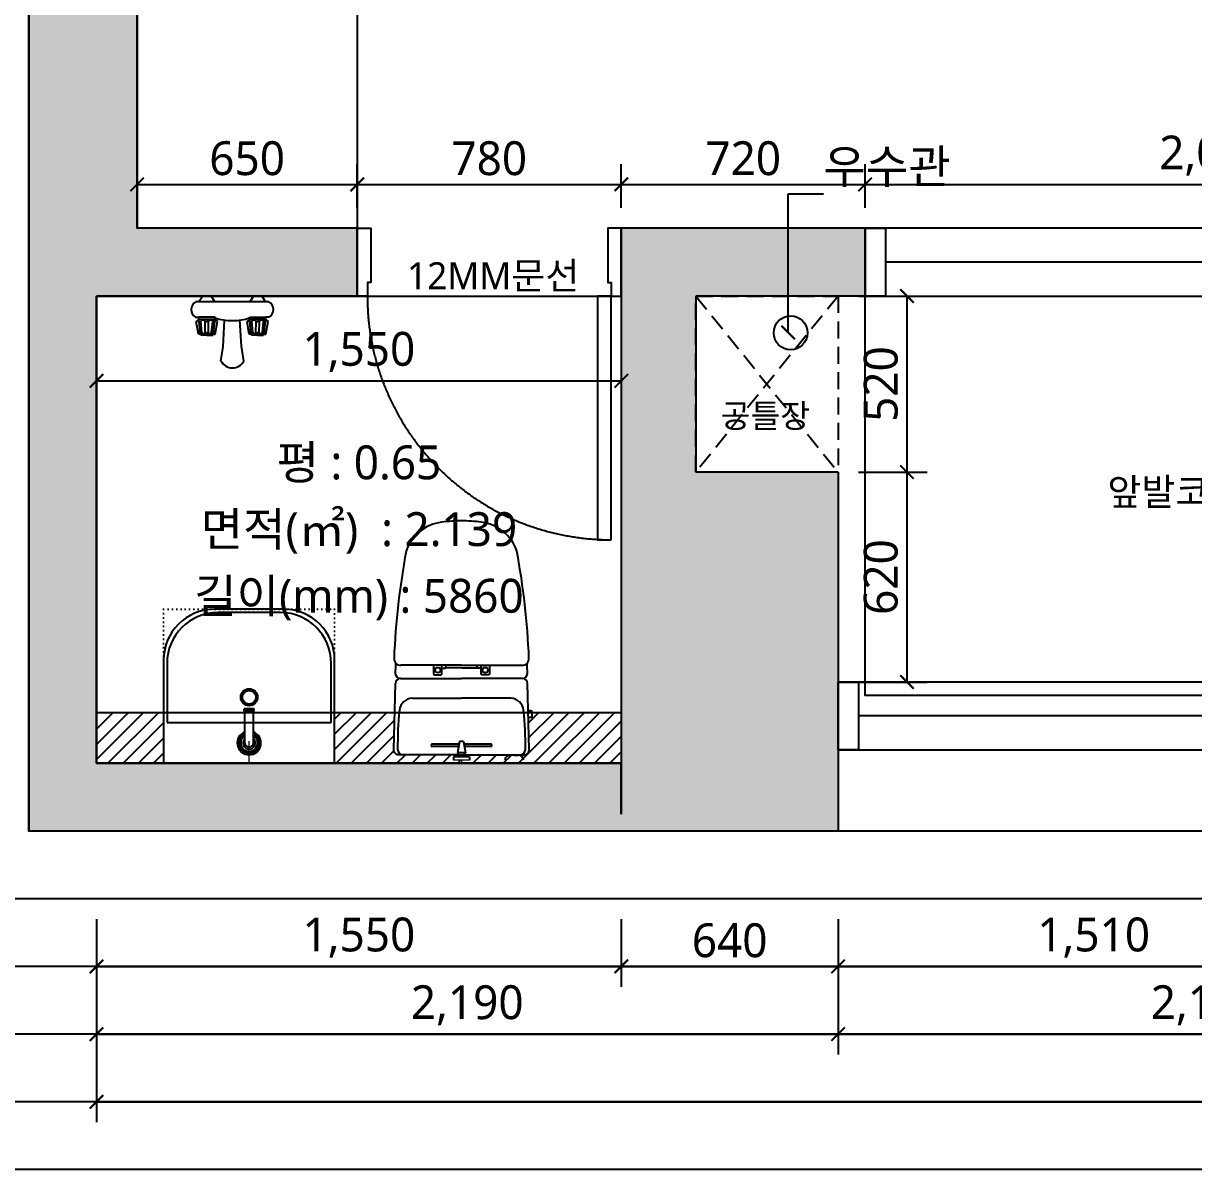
# Model space of a CAD drawing. Header units: millimetres. Extents: x 512 to 764439, y -71 to 559481.
# Drawn here: x 296811 to 300267, y 270940 to 274326 of the extents above; entities that cross this region are included whole.
import ezdxf
from ezdxf.enums import TextEntityAlignment as Align

# ---------------------------------------------------------------- set-up
doc = ezdxf.new("R2010")
doc.units = ezdxf.units.MM
doc.header["$LTSCALE"] = 50
for name, pattern in [('CENTER2', [28.575, 19.05, -3.175, 3.175, -3.175]), ('DOT', [0.25, 0, -0.25]), ('HIDDEN', [0.375, 0.25, -0.125]), ('HIDDEN2', [0.1875, 0.125, -0.0625])]:
    doc.linetypes.add(name, pattern=pattern)
for name, color, linetype in [('.', 8, 'Continuous'), ('CO-BATH', 6, 'Continuous'), ('DIM', 7, 'Continuous'), ('fin', 5, 'Continuous'), ('fur', 6, 'Continuous'), ('ha', 8, 'Continuous'), ('hid', 8, 'HIDDEN2'), ('HL', 6, 'HIDDEN'), ('wall', 2, 'Continuous'), ('wall2', 3, 'Continuous'), ('WID', 4, 'Continuous'), ('win', 4, 'Continuous'), ('목공', 124, 'Continuous')]:
    doc.layers.add(name, color=color, linetype=linetype)
doc.layers.add('00', color=7, linetype='Continuous', lineweight=0)
doc.layers.add('text', color=7, linetype='Continuous', lineweight=0)
doc.layers.add('purge', color=190, linetype='Continuous', plot=False)
doc.styles.add('N 맑은고딕', font='malgun.ttf')
doc.styles.add('맑은 고딕', font='malgun.ttf')
doc.dimstyles.new('DH IN40', dxfattribs={"dimscale": 40, "dimtxt": 2.5, "dimasz": 1, "dimexe": 1.5, "dimexo": 1.5, "dimtad": 1, "dimdec": 7, "dimlunit": 6, "dimtxsty": '맑은 고딕', "dimblk": 'ARCHTICK', "dimcen": 2.5, "dimclrd": 256, "dimclre": 256, "dimclrt": 256, "dimadec": 0, "dimazin": 0, "dimtfac": 1, "dimtdec": 7, "dimtix": 1, "dimtmove": 0, "dimatfit": 3, "dimldrblk": 'ARCHTICK', "dimfxl": 1, "dimtfillclr": 1, "dimlwd": -1, "dimlwe": -1, "dimarcsym": 0})

# ---------------------------------------------------------------- blocks, each defined once
blk = doc.blocks.new('*U14')
at = {"layer": 'win', "linetype": 'Continuous'}
blk.add_line((60, 100), (1450, 100), dxfattribs=at)
for points in [[(0, 0), (1510, 0), (1510, 200), (0, 200)], [(0, 0), (60, 0), (60, 200), (0, 200)], [(1510, 0), (1450, 0), (1450, 200), (1510, 200)]]:
    blk.add_lwpolyline(points, close=True, dxfattribs=at)
blk = doc.blocks.new('*U15')
at = {"layer": 'win', "linetype": 'Continuous'}
blk.add_line((60, 100), (2010, 100), dxfattribs=at)
for points in [[(0, 0), (2070, 0), (2070, 200), (0, 200)], [(0, 0), (60, 0), (60, 200), (0, 200)], [(2070, 0), (2010, 0), (2010, 200), (2070, 200)]]:
    blk.add_lwpolyline(points, close=True, dxfattribs=at)
blk = doc.blocks.new('*U26')
at = {"layer": 'win', "linetype": 'Continuous', "transparency": 33554687}
for points in [[(30, 920), (30, 200), (70, 200), (70, 920)], [(0, 200), (0, 0), (40, 0), (40, 160), (30, 160), (30, 200)], [(780, 200), (780, 0), (740, 0), (740, 160), (750, 160), (750, 200)]]:
    blk.add_lwpolyline(points, close=True, dxfattribs=at)
at = {"layer": 'win', "linetype": 'CENTER2', "ltscale": 20, "transparency": 33554687}
blk.add_arc((30, 200), 720, 0, 90, dxfattribs=at)
blk = doc.blocks.new('gasdgasdgsd')
blk.add_line((103054.9, 10780.2), (103119.9, 10780.2))
at = {"layer": 'CO-BATH'}
for p, q in [((103359.9, 11032.7), (103054.9, 11032.7)), ((103054.9, 11032.7), (103054.9, 10527.7)), ((103509.9, 10677.7), (103509.9, 10882.7)), ((103054.9, 10527.7), (103359.9, 10527.7))]:
    blk.add_line(p, q, dxfattribs=at)
at = {"layer": 'CO-BATH', "color": 8}
for p, q in [((103349.9, 11022.7), (103174.9, 11022.7)), ((103174.9, 11022.7), (103174.9, 10537.7)), ((103499.9, 10687.7), (103499.9, 10872.7)), ((103114.9, 10792.7), (103205.4, 10792.7)), ((103205.4, 10793.7), (103210.4, 10793.7)), ((103210.4, 10794.7), (103215.4, 10794.7)), ((103215.4, 10765.7), (103215.4, 10794.7)), ((103114.9, 10767.7), (103205.4, 10767.7)), ((103205.4, 10766.7), (103210.4, 10766.7)), ((103210.4, 10765.7), (103215.4, 10765.7)), ((103174.9, 10537.7), (103349.9, 10537.7))]:
    blk.add_line(p, q, dxfattribs=at)
at = {"layer": 'CO-BATH', "color": 251}
for p, q in [((103205.4, 10766.7), (103205.4, 10793.7)), ((103210.4, 10765.7), (103210.4, 10794.7))]:
    blk.add_line(p, q, dxfattribs=at)
at = {"layer": 'CO-BATH', "color": 8, "linetype": 'DOT'}
blk.add_lwpolyline([(103509.9, 10527.7), (103509.9, 11032.7), (103054.9, 11032.7), (103054.9, 10527.7)], close=True, dxfattribs=at)
at = {"layer": 'CO-BATH', "color": 8}
blk.add_circle((103249.9, 10780.2), 25, dxfattribs=at)
at = {"layer": 'CO-BATH', "color": 251}
blk.add_circle((103249.9, 10780.2), 20, dxfattribs=at)
at = {"layer": 'CO-BATH'}
for centre, start, end in [((103359.9, 10882.7), 0, 90), ((103359.9, 10677.7), 270, 0)]:
    blk.add_arc(centre, 150, start, end, dxfattribs=at)
at = {"layer": 'CO-BATH', "color": 8}
for centre, radius, start, end in [((103349.9, 10872.7), 150, 0, 90), ((103114.9, 10780.2), 35, 20.9248, 339.0751), ((103114.9, 10780.2), 12.5, 90, 270), ((103349.9, 10687.7), 150, 270, 0)]:
    blk.add_arc(centre, radius, start, end, dxfattribs=at)
at = {"layer": 'CO-BATH', "color": 251}
for radius, start, end in [(30, 24.6243, 335.3757), (25, 30, 330), (18, 43.9829, 316.017)]:
    blk.add_arc((103114.9, 10780.2), radius, start, end, dxfattribs=at)
blk = doc.blocks.new('A$C4B2D31F0')
for p, q in [((168.9, 707.3), (216.9, 707.3)), ((192.9, 707.3), (192.9, 716))]:
    blk.add_line(p, q)
at = {"layer": 'fin', "color": 4}
for p, q in [((37.2, 692.3), (24.7, 692.3)), ((37.2, 692.3), (49.7, 692.3)), ((185, 690.9), (20.4, 690.9)), ((200.9, 690.9), (365.5, 690.9)), ((47.7, 523.7), (192.9, 523.7)), ((338.2, 523.7), (192.9, 523.7)), ((12.6, 465.9), (192.9, 465.9)), ((373.3, 465.9), (192.9, 465.9)), ((192.9, 426.6), (13.7, 426.6)), ((192.9, 426.6), (372.2, 426.6))]:
    blk.add_line(p, q, dxfattribs=at)
for points in [[(20.4, 690.9), (7.9, 690.9, 0.421209), (-7.1, 675.5), (-2.4, 480.5, 0.001659)], [(365.5, 690.9), (378, 690.9, -0.421209), (392.9, 675.5), (388.3, 480.5, -0.001659)], [(12.6, 465.9, 0.371724), (-1.8, 451.2, 0.003515), (-1, 420.3, 0.320541)], [(373.3, 465.9, -0.371724), (387.7, 451.2, -0.003515), (386.9, 420.3, -0.320541)]]:
    blk.add_lwpolyline(points, format="xyb", dxfattribs=at)
for centre, radius, start, end in [((24.7, 707.3), 15, 180, 270), ((49.7, 707.3), 15, 270, 0), ((1004.3, 663.1), 1000, 179.3116, 185.9437), ((20.4, 674.9), 16, 90, 179.3116), ((365.5, 674.9), 16, 0.6884, 90), ((-618.4, 663.1), 1000, 354.0563, 0.6884), ((49.4, 563.7), 40, 185.9437, 267.5129), ((336.5, 563.7), 40, 272.4871, 354.0563), ((12.6, 480.9), 15, 181.3651, 270), ((373.3, 480.9), 15, 270, 358.6349), ((13.7, 406.6), 20, 90, 182.3333), ((372.2, 406.6), 20, 357.6667, 90), ((2197.7, 495.6), 2205.9, 182.3333, 190.6081), ((-1811.8, 495.6), 2205.9, 349.3919, 357.6667), ((148.7, 128.9), 125.5, 198.2964, 263.4241), ((237.2, 128.9), 125.5, 276.5759, 341.7036), ((192.9, 405.9), 405.9, 261.6993, 270), ((192.9, 405.9), 405.9, 270, 278.3007)]:
    blk.add_arc(centre, radius, start, end, dxfattribs=at)
at = {"layer": 'HL', "linetype": 'Continuous'}
for p, q in [((168.9, 697.3), (168.9, 707.3)), ((168.9, 697.3), (216.9, 697.3)), ((186, 692.5), (180.6, 697.3)), ((181.6, 685.5), (186, 692.5)), ((186, 692.5), (199.9, 692.5)), ((199.9, 692.5), (205.3, 697.3)), ((204.3, 685.5), (199.9, 692.5)), ((216.9, 697.3), (216.9, 707.3)), ((106.4, 666.3), (184.4, 666.3)), ((106.4, 659.3), (185.5, 659.3)), ((187, 651.2), (181.6, 685.5)), ((181.6, 685.5), (204.3, 685.5)), ((198.9, 651.2), (204.3, 685.5)), ((200.4, 659.3), (279.4, 659.3)), ((201.4, 666.3), (279.4, 666.3)), ((187, 651.2), (198.9, 651.2)), ((-16, 576.9), (-16, 564.8)), ((-12, 580.9), (-4.8, 580.9)), ((-12, 560.8), (-4.3, 560.8)), ((192.9, 433.7), (146.6, 433.7)), ((192.9, 433.7), (239.3, 433.7))]:
    blk.add_line(p, q, dxfattribs=at)
for points in [[(110.4, 426.6), (110.4, 450.8, -0.414214), (114.4, 454.8), (130.9, 454.8, -0.414214), (134.9, 450.8), (134.9, 435.2), (134.9, 426.6)], [(275.5, 426.6), (275.5, 450.8, 0.414214), (271.5, 454.8), (255, 454.8, 0.414214), (251, 450.8), (251, 435.2), (251, 426.6)], [(134.9, 435.2), (144.6, 435.2, -0.414214), (146.6, 433.2), (146.6, 426.6)], [(251, 435.2), (241.3, 435.2, 0.414214), (239.3, 433.2), (239.3, 426.6)]]:
    blk.add_lwpolyline(points, format="xyb", dxfattribs=at)
for centre in [(122.9, 440.9), (262.9, 440.9)]:
    blk.add_circle(centre, 8, dxfattribs=at)
for centre, radius, start, end in [((106.4, 662.8), 3.5, 90, 270), ((279.4, 662.8), 3.5, 270, 90), ((-12, 576.9), 4, 90, 180), ((-12, 564.8), 4, 180, 270)]:
    blk.add_arc(centre, radius, start, end, dxfattribs=at)
blk = doc.blocks.new('A$C50C81EA5')
at = {"layer": 'WID'}
for p, q in [((97, 213.3), (99.5, 213.3)), ((97, 195.5), (97, 213.3)), ((97, 213.3), (99.5, 213.3)), ((97, 195.5), (97, 213.3)), ((99.5, 220.2), (137.4, 226.4)), ((99.5, 220.2), (137.4, 226.4)), ((99.5, 220.2), (104, 214.9)), ((99.5, 195.5), (99.5, 220.2)), ((99.5, 220.2), (104, 214.9)), ((99.5, 195.5), (99.5, 220.2)), ((104, 214.9), (137.5, 218)), ((104, 214.9), (137.5, 218)), ((104, 214.9), (104, 209.5)), ((104, 214.9), (104, 209.5)), ((104.5, 209.7), (137, 212.6)), ((104.5, 209.7), (137, 212.6)), ((137.5, 218), (137, 212.6)), ((137.5, 218), (137, 212.6)), ((143.2, 219), (137.4, 226.4)), ((143.2, 219), (137.4, 226.4)), ((141.3, 221.4), (137.5, 218)), ((141.3, 221.4), (137.5, 218)), ((143.2, 219), (150.2, 219)), ((143.2, 171.1), (143.2, 219)), ((143.2, 219), (150.2, 219)), ((143.2, 171.1), (143.2, 219)), ((150.2, 228.6), (150.2, 219)), ((150.2, 228.6), (150.2, 219)), ((150.2, 171.1), (150.2, 219)), ((150.2, 171.1), (150.2, 219)), ((195.3, 12), (195.3, 228.1)), ((195.3, 12), (195.3, 228.1)), ((212.4, 207.5), (195.3, 218.4)), ((212.4, 207.5), (195.3, 218.4)), ((212.4, 182.5), (212.4, 207.5)), ((212.4, 182.5), (212.4, 207.5)), ((97, 195.5), (97, 177.7)), ((97, 195.5), (97, 177.7)), ((97, 177.7), (99.5, 177.7)), ((97, 177.7), (99.5, 177.7)), ((99.5, 195.5), (99.5, 170.7)), ((99.5, 195.5), (99.5, 170.7)), ((99.5, 170.7), (104, 176)), ((99.5, 170.7), (104, 176)), ((104, 200.4), (104, 195.5)), ((104, 200.4), (137, 200)), ((104, 200.4), (104, 195.5)), ((104, 200.4), (137, 200)), ((104, 190.5), (104, 195.5)), ((104, 190.5), (104, 195.5)), ((104, 190.5), (137, 190.1)), ((104, 190.5), (137, 190.1)), ((104, 176), (104, 181.4)), ((104, 176), (104, 181.4)), ((104, 176), (137.5, 172.1)), ((104, 176), (137.5, 172.1)), ((104.5, 181.2), (137, 177.4)), ((104.5, 181.2), (137, 177.4)), ((137, 200), (137, 195)), ((137, 200), (137, 195)), ((137, 190.1), (137, 195)), ((137, 190.1), (137, 195)), ((137.5, 172.1), (137, 177.4)), ((137.5, 172.1), (137, 177.4)), ((212.4, 182.5), (195.3, 171.6)), ((212.4, 182.5), (195.3, 171.6)), ((21.3, 153.8), (62, 147.2)), ((21.3, 153.8), (62, 147.2)), ((62, 147.2), (141.5, 142.7)), ((62, 147.2), (141.5, 142.7)), ((99.5, 170.7), (137.4, 163.7)), ((99.5, 170.7), (137.4, 163.7)), ((143.2, 171.1), (137.4, 163.7)), ((143.2, 171.1), (137.4, 163.7)), ((141.3, 168.6), (137.5, 172.1)), ((141.3, 168.6), (137.5, 172.1)), ((143.2, 171.1), (150.2, 171.1)), ((143.2, 171.1), (150.2, 171.1)), ((20.3, 86.2), (64.1, 93.2)), ((20.3, 86.2), (64.1, 93.2)), ((64.1, 93.2), (141.5, 97.7)), ((64.1, 93.2), (141.5, 97.7)), ((99.5, 70.2), (137.4, 76.4)), ((99.5, 70.2), (137.4, 76.4)), ((99.5, 70.2), (104, 64.9)), ((99.5, 45.5), (99.5, 70.2)), ((99.5, 70.2), (104, 64.9)), ((99.5, 45.5), (99.5, 70.2)), ((143.2, 69), (137.4, 76.4)), ((143.2, 69), (137.4, 76.4)), ((141.3, 71.4), (137.5, 68)), ((141.3, 71.4), (137.5, 68)), ((97, 63.3), (99.5, 63.3)), ((97, 45.5), (97, 63.3)), ((97, 63.3), (99.5, 63.3)), ((97, 45.5), (97, 63.3)), ((97, 45.5), (97, 27.7)), ((97, 45.5), (97, 27.7)), ((99.5, 45.5), (99.5, 20.7)), ((99.5, 45.5), (99.5, 20.7)), ((104, 64.9), (137.5, 68)), ((104, 64.9), (137.5, 68)), ((104, 64.9), (104, 59.5)), ((104, 64.9), (104, 59.5)), ((104, 50.4), (104, 45.5)), ((104, 50.4), (137, 50)), ((104, 50.4), (104, 45.5)), ((104, 50.4), (137, 50)), ((104, 40.5), (104, 45.5)), ((104, 40.5), (104, 45.5)), ((104, 40.5), (137, 40.1)), ((104, 40.5), (137, 40.1)), ((104.5, 59.7), (137, 62.6)), ((104.5, 59.7), (137, 62.6)), ((137.5, 68), (137, 62.6)), ((137.5, 68), (137, 62.6)), ((137, 50), (137, 45)), ((137, 50), (137, 45)), ((137, 40.1), (137, 45)), ((137, 40.1), (137, 45)), ((143.2, 69), (150.2, 69)), ((143.2, 21.1), (143.2, 69)), ((143.2, 69), (150.2, 69)), ((143.2, 21.1), (143.2, 69)), ((150.2, 69), (150.2, 21.1)), ((150.2, 69), (150.2, 21.1)), ((212.4, 57.5), (195.3, 68.4)), ((212.4, 57.5), (195.3, 68.4)), ((212.4, 32.5), (212.4, 57.5)), ((212.4, 32.5), (212.4, 57.5)), ((97, 27.7), (99.5, 27.7)), ((97, 27.7), (99.5, 27.7)), ((99.5, 20.7), (104, 26)), ((99.5, 20.7), (104, 26)), ((99.5, 20.7), (137.4, 13.7)), ((99.5, 20.7), (137.4, 13.7)), ((104, 26), (104, 31.4)), ((104, 26), (104, 31.4)), ((104, 26), (137.5, 22.1)), ((104, 26), (137.5, 22.1)), ((104.5, 31.2), (137, 27.4)), ((104.5, 31.2), (137, 27.4)), ((137.5, 22.1), (137, 27.4)), ((137.5, 22.1), (137, 27.4)), ((143.2, 21.1), (137.4, 13.7)), ((143.2, 21.1), (137.4, 13.7)), ((141.3, 18.6), (137.5, 22.1)), ((141.3, 18.6), (137.5, 22.1)), ((143.2, 21.1), (150.2, 21.1)), ((143.2, 21.1), (150.2, 21.1)), ((150.2, 11.4), (150.2, 21.1)), ((150.2, 11.4), (150.2, 21.1)), ((212.4, 32.5), (195.3, 21.6)), ((212.4, 32.5), (195.3, 21.6))]:
    blk.add_line(p, q, dxfattribs=at)
for centre, radius, start, end in [((106.7, 204.9), 5.27, 114.695, 239.7227), ((106.7, 204.9), 5.27, 114.695, 239.7227), ((134.7, 206.3), 6.74, 289.9748, 70.0252), ((134.7, 206.3), 6.74, 289.9748, 70.0252), ((172.6, 215.7), 25.9, 28.6669, 149.9901), ((172.6, 215.7), 25.9, 28.6669, 149.9901), ((106.7, 186), 5.27, 120.2773, 245.305), ((106.7, 186), 5.27, 120.2773, 245.305), ((134.7, 183.8), 6.74, 289.9748, 70.0252), ((134.7, 183.8), 6.74, 289.9748, 70.0252), ((37.9, 119.7), 37.9, 116.0462, 242.3329), ((37.9, 119.7), 37.9, 116.0462, 242.3329), ((302.7, 120), 162.8, 161.712, 198.288), ((302.7, 120), 162.8, 161.712, 198.288), ((106.7, 54.9), 5.27, 114.695, 239.7227), ((106.7, 54.9), 5.27, 114.695, 239.7227), ((106.7, 36), 5.27, 120.2773, 245.305), ((106.7, 36), 5.27, 120.2773, 245.305), ((134.7, 56.3), 6.74, 289.9748, 70.0252), ((134.7, 56.3), 6.74, 289.9748, 70.0252), ((134.7, 33.8), 6.74, 289.9748, 70.0252), ((134.7, 33.8), 6.74, 289.9748, 70.0252), ((172.6, 24.4), 25.9, 210.0099, 331.3331), ((172.6, 24.4), 25.9, 210.0099, 331.3331)]:
    blk.add_arc(centre, radius, start, end, dxfattribs=at)
blk = doc.blocks.new('qussdfoiashfoi')
at = {"layer": 'ha', "linetype": 'Continuous'}
h = blk.add_hatch(color=256, dxfattribs=at)
h.dxf.hatch_style = 1
h.paths.add_polyline_path([(167853.5, 39235.2), (167853.5, 39565.2), (167623.5, 39565.2), (167623.5, 34425.2), (167853.5, 34425.2)])
h.paths.add_polyline_path([(166703.5, 38065.2), (165363.5, 38065.2), (165363.5, 37865.2), (166703.5, 37865.2)])
h.paths.add_polyline_path([(164463.5, 38065.2), (163453.5, 38065.2), (163453.5, 37035.2), (162123.5, 37035.2), (162123.5, 39365.2), (163323.5, 39365.2), (163323.5, 39565.2), (161923.5, 39565.2), (161923.5, 36255.2), (160823.5, 36255.2), (160823.5, 34875.2), (161023.5, 34875.2), (161023.5, 36055.2), (163483.5, 36055.2), (163483.5, 34735.2), (163253.5, 34735.2), (163253.5, 34555.2), (163513.5, 34555.2), (164353.5, 34555.2), (164353.5, 34735.2), (163653.5, 34735.2), (163653.5, 37865.2), (164463.5, 37865.2)])
h.paths.add_polyline_path([(163253.5, 36835.2), (163253.5, 36255.2), (162123.5, 36255.2), (162123.5, 36835.2)], flags=16)
h.paths.add_polyline_path([(163453.5, 33275.2), (163453.5, 33635.2), (163253.5, 33635.2), (163253.5, 33275.2), (162273.5, 33275.2), (162273.5, 33075.2), (163453.5, 33075.2)])
h.paths.add_polyline_path([(161373.5, 33275.2), (161023.5, 33275.2), (161023.5, 34315.2), (160823.5, 34315.2), (160823.5, 33275.2), (159913.5, 33275.2), (159913.5, 27845.2), (162303.5, 27845.2), (162303.5, 28905.2), (161883.5, 28905.2), (161883.5, 29425.2), (162383.5, 29425.2), (162383.5, 29625.2), (161663.5, 29625.2), (161663.5, 29425.2), (161663.5, 28045.2), (160113.5, 28045.2), (160113.5, 29425.2), (160883.5, 29425.2), (160883.5, 29625.2), (160233.5, 29625.2), (160233.5, 33075.2), (161023.5, 33075.2), (161373.5, 33075.2)])
h.paths.add_polyline_path([(164683.5, 33275.2), (164453.5, 33275.2), (164453.5, 29325.2), (164683.5, 29325.2)])
h.paths.add_polyline_path([(164683.5, 28375.2), (164483.5, 28375.2), (164483.5, 28285.2), (163813.5, 28285.2), (163813.5, 28085.2), (164483.5, 28085.2), (164483.5, 27845.2), (164683.5, 27845.2)])
h.paths.add_polyline_path([(169863.5, 32950.2), (169663.5, 32950.2), (169663.5, 29290.2), (169863.5, 29290.2), (169863.5, 29365.2), (170413.5, 29365.2), (170413.5, 29565.2), (169863.5, 29565.2)])
h.paths.add_polyline_path([(170523.5, 28245.2), (169863.5, 28245.2), (169863.5, 28400.2), (169663.5, 28400.2), (169663.5, 27845.2), (169863.5, 27845.2), (169863.5, 28045.2), (170523.5, 28045.2)])
h.paths.add_polyline_path([(174253.5, 32865.2), (174053.5, 32865.2), (174053.5, 34625.2), (172833.5, 34625.2), (172833.5, 37645.2), (171333.5, 37645.2), (171333.5, 37445.2), (172633.5, 37445.2), (172633.5, 34625.2), (170753.5, 34625.2), (170753.5, 34425.2), (170753.5, 33665.2), (170953.5, 33665.2), (170953.5, 34425.2), (173853.5, 34425.2), (173853.5, 32865.2), (173143.5, 32865.2), (170953.5, 32865.2), (170753.5, 32865.2), (170753.5, 32665.2), (174053.5, 32665.2), (174053.5, 29565.2), (172873.5, 29565.2), (172873.5, 29365.2), (174123.5, 29365.2), (174123.5, 28245.2), (172873.5, 28245.2), (172873.5, 28045.2), (174253.5, 28045.2)])
h.paths.add_polyline_path([(169853.5, 37445.2), (169983.5, 37445.2), (169983.5, 37645.2), (169303.5, 37645.2), (169303.5, 37445.2), (169653.5, 37445.2), (169653.5, 34425.2), (169853.5, 34425.2)])
h.paths.add_polyline_path([(171533.5, 39235.2), (171333.5, 39235.2), (171333.5, 38645.2), (171533.5, 38645.2)])
at = {"layer": 'wall'}
for p, q in [((159913.5, 33275.2), (159913.5, 27845.2)), ((160233.5, 33075.2), (160233.5, 29625.2)), ((160883.5, 29625.2), (160233.5, 29625.2)), ((160883.5, 29625.2), (160883.5, 29425.2)), ((162383.5, 29625.2), (161663.5, 29625.2)), ((161663.5, 29625.2), (161663.5, 29425.2)), ((162383.5, 29625.2), (162383.5, 29425.2)), ((160883.5, 29425.2), (160113.5, 29425.2)), ((160113.5, 29425.2), (160113.5, 28045.2)), ((161663.5, 29425.2), (161663.5, 28045.2)), ((162383.5, 29425.2), (161883.5, 29425.2)), ((161883.5, 29425.2), (161883.5, 28905.2)), ((162303.5, 28905.2), (161883.5, 28905.2)), ((162303.5, 28905.2), (162303.5, 27845.2)), ((160113.5, 28045.2), (161663.5, 28045.2)), ((159913.5, 27845.2), (162303.5, 27845.2))]:
    blk.add_line(p, q, dxfattribs=at)
for name, p, rotation in [('A$C50C81EA5', (160634.7, 29212.7), 90), ('A$C4B2D31F0', (161384.5, 28761.2), 180), ('gasdgasdgsd', (171344.6, -75009.7), 90)]:
    blk.add_blockref(name, p, dxfattribs=dict(rotation=rotation))
at = {"layer": 'win', "linetype": 'Continuous', "rotation": 180}
blk.add_blockref('*U26', (161663.5, 29625.2), dxfattribs=at)
blk = doc.blocks.new('_ArchTick')
at = {"color": 0, "linetype": 'ByBlock', "const_width": 0.15}
blk.add_lwpolyline([(-0.5, -0.5), (0.5, 0.5)], dxfattribs=at)
blk = doc.blocks.new('*D879')
at = {"layer": 'Defpoints', "color": 0, "linetype": 'Continuous', "transparency": 16777216}
for p in [(297026.6, 271740.4), (298576.6, 271740.4), (298576.6, 271540.4)]:
    blk.add_point(p, dxfattribs=at)
at = {"layer": 'DIM', "transparency": 16777216}
for p, q in [((297026.6, 271680.4), (297026.6, 271480.4)), ((298576.6, 271680.4), (298576.6, 271480.4)), ((297026.6, 271540.4), (298576.6, 271540.4))]:
    blk.add_line(p, q, dxfattribs=at)
at = {"layer": 'DIM', "linetype": 'Continuous', "transparency": 16777216, "xscale": 40, "yscale": 40, "zscale": 40, "rotation": 180}
blk.add_blockref('_ArchTick', (297026.6, 271540.4), dxfattribs=at)
at = {"layer": 'DIM', "linetype": 'Continuous', "transparency": 16777216, "xscale": 40, "yscale": 40, "zscale": 40}
blk.add_blockref('_ArchTick', (298576.6, 271540.4), dxfattribs=at)
at = {"layer": 'DIM', "linetype": 'Continuous', "transparency": 16777216, "insert": (297801.6, 271625.7), "char_height": 100, "attachment_point": 5, "style": '맑은 고딕'}
blk.add_mtext('1,550', dxfattribs=at)
blk = doc.blocks.new('*D880')
at = {"layer": 'Defpoints', "color": 0, "linetype": 'Continuous', "transparency": 16777216}
for p in [(298576.6, 271740.4), (299216.6, 271740.4), (299216.6, 271540.4)]:
    blk.add_point(p, dxfattribs=at)
at = {"layer": 'DIM', "transparency": 16777216}
for p, q in [((298576.6, 271680.4), (298576.6, 271480.4)), ((299216.6, 271680.4), (299216.6, 271480.4)), ((298576.6, 271540.4), (299216.6, 271540.4))]:
    blk.add_line(p, q, dxfattribs=at)
at = {"layer": 'DIM', "linetype": 'Continuous', "transparency": 16777216, "xscale": 40, "yscale": 40, "zscale": 40, "rotation": 180}
blk.add_blockref('_ArchTick', (298576.6, 271540.4), dxfattribs=at)
at = {"layer": 'DIM', "linetype": 'Continuous', "transparency": 16777216, "xscale": 40, "yscale": 40, "zscale": 40}
blk.add_blockref('_ArchTick', (299216.6, 271540.4), dxfattribs=at)
at = {"layer": 'DIM', "linetype": 'Continuous', "transparency": 16777216, "insert": (298896.6, 271617), "char_height": 100, "attachment_point": 5, "style": '맑은 고딕'}
blk.add_mtext('640', dxfattribs=at)
blk = doc.blocks.new('*D881')
at = {"layer": 'Defpoints', "color": 0, "linetype": 'Continuous', "transparency": 16777216}
for p in [(299216.6, 271740.4), (300726.6, 271740.4), (300726.6, 271540.4)]:
    blk.add_point(p, dxfattribs=at)
at = {"layer": 'DIM', "transparency": 16777216}
for p, q in [((299216.6, 271680.4), (299216.6, 271480.4)), ((300726.6, 271680.4), (300726.6, 271480.4)), ((299216.6, 271540.4), (300726.6, 271540.4))]:
    blk.add_line(p, q, dxfattribs=at)
at = {"layer": 'DIM', "linetype": 'Continuous', "transparency": 16777216, "xscale": 40, "yscale": 40, "zscale": 40, "rotation": 180}
blk.add_blockref('_ArchTick', (299216.6, 271540.4), dxfattribs=at)
at = {"layer": 'DIM', "linetype": 'Continuous', "transparency": 16777216, "xscale": 40, "yscale": 40, "zscale": 40}
blk.add_blockref('_ArchTick', (300726.6, 271540.4), dxfattribs=at)
at = {"layer": 'DIM', "linetype": 'Continuous', "transparency": 16777216, "insert": (299971.6, 271625.7), "char_height": 100, "attachment_point": 5, "style": '맑은 고딕'}
blk.add_mtext('1,510', dxfattribs=at)
blk = doc.blocks.new('*D889')
at = {"layer": 'Defpoints', "color": 0, "linetype": 'Continuous', "transparency": 16777216}
for p in [(297026.6, 271740.4), (299216.6, 271740.4), (299216.6, 271340.4)]:
    blk.add_point(p, dxfattribs=at)
at = {"layer": 'DIM', "transparency": 16777216}
for p, q in [((297026.6, 271680.4), (297026.6, 271280.4)), ((299216.6, 271680.4), (299216.6, 271280.4)), ((297026.6, 271340.4), (299216.6, 271340.4))]:
    blk.add_line(p, q, dxfattribs=at)
at = {"layer": 'DIM', "linetype": 'Continuous', "transparency": 16777216, "xscale": 40, "yscale": 40, "zscale": 40, "rotation": 180}
blk.add_blockref('_ArchTick', (297026.6, 271340.4), dxfattribs=at)
at = {"layer": 'DIM', "linetype": 'Continuous', "transparency": 16777216, "xscale": 40, "yscale": 40, "zscale": 40}
blk.add_blockref('_ArchTick', (299216.6, 271340.4), dxfattribs=at)
at = {"layer": 'DIM', "linetype": 'Continuous', "transparency": 16777216, "insert": (298121.6, 271425.7), "char_height": 100, "attachment_point": 5, "style": '맑은 고딕'}
blk.add_mtext('2,190', dxfattribs=at)
blk = doc.blocks.new('*D890')
at = {"layer": 'Defpoints', "color": 0, "linetype": 'Continuous', "transparency": 16777216}
for p in [(299216.6, 271740.4), (301396.6, 271740.4), (301396.6, 271340.4)]:
    blk.add_point(p, dxfattribs=at)
at = {"layer": 'DIM', "transparency": 16777216}
for p, q in [((299216.6, 271680.4), (299216.6, 271280.4)), ((301396.6, 271680.4), (301396.6, 271280.4)), ((299216.6, 271340.4), (301396.6, 271340.4))]:
    blk.add_line(p, q, dxfattribs=at)
at = {"layer": 'DIM', "linetype": 'Continuous', "transparency": 16777216, "xscale": 40, "yscale": 40, "zscale": 40, "rotation": 180}
blk.add_blockref('_ArchTick', (299216.6, 271340.4), dxfattribs=at)
at = {"layer": 'DIM', "linetype": 'Continuous', "transparency": 16777216, "xscale": 40, "yscale": 40, "zscale": 40}
blk.add_blockref('_ArchTick', (301396.6, 271340.4), dxfattribs=at)
at = {"layer": 'DIM', "linetype": 'Continuous', "transparency": 16777216, "insert": (300306.6, 271425.7), "char_height": 100, "attachment_point": 5, "style": '맑은 고딕'}
blk.add_mtext('2,180', dxfattribs=at)
blk = doc.blocks.new('*D893')
at = {"layer": 'Defpoints', "color": 0, "linetype": 'Continuous', "transparency": 16777216}
for p in [(311166.6, 271940.4), (297026.6, 271740.4), (311166.6, 271140.4)]:
    blk.add_point(p, dxfattribs=at)
at = {"layer": 'DIM', "transparency": 16777216}
for p, q in [((311166.6, 271880.4), (311166.6, 271080.4)), ((297026.6, 271680.4), (297026.6, 271080.4)), ((297026.6, 271140.4), (311166.6, 271140.4))]:
    blk.add_line(p, q, dxfattribs=at)
at = {"layer": 'DIM', "linetype": 'Continuous', "transparency": 16777216, "xscale": 40, "yscale": 40, "zscale": 40, "rotation": 180}
blk.add_blockref('_ArchTick', (297026.6, 271140.4), dxfattribs=at)
at = {"layer": 'DIM', "linetype": 'Continuous', "transparency": 16777216, "xscale": 40, "yscale": 40, "zscale": 40}
blk.add_blockref('_ArchTick', (311166.6, 271140.4), dxfattribs=at)
at = {"layer": 'DIM', "linetype": 'Continuous', "transparency": 16777216, "insert": (304096.6, 271225.7), "char_height": 100, "attachment_point": 5, "style": '맑은 고딕'}
blk.add_mtext('14,140', dxfattribs=at)
blk = doc.blocks.new('*D938')
at = {"layer": 'Defpoints', "color": 0, "linetype": 'Continuous', "transparency": 16777216}
for p in [(299216.6, 273520.4), (299216.6, 273000.4), (299420, 273000.4)]:
    blk.add_point(p, dxfattribs=at)
at = {"layer": 'DIM', "transparency": 16777216}
for p, q in [((299276.6, 273520.4), (299480, 273520.4)), ((299420, 273520.4), (299420, 273000.4)), ((299276.6, 273000.4), (299480, 273000.4))]:
    blk.add_line(p, q, dxfattribs=at)
at = {"layer": 'DIM', "linetype": 'Continuous', "transparency": 16777216, "xscale": 40, "yscale": 40, "zscale": 40}
for p, rotation in [((299420, 273520.4), 90), ((299420, 273000.4), 270)]:
    blk.add_blockref('_ArchTick', p, dxfattribs=dict(at, rotation=rotation))
at = {"layer": 'DIM', "linetype": 'Continuous', "transparency": 16777216, "insert": (299343.3, 273260.4), "char_height": 100, "attachment_point": 5, "rotation": 90, "style": '맑은 고딕'}
blk.add_mtext('520', dxfattribs=at)
blk = doc.blocks.new('*D939')
at = {"layer": 'Defpoints', "color": 0, "linetype": 'Continuous', "transparency": 16777216}
for p in [(299216.6, 273000.4), (299216.6, 272380.4), (299420, 272380.4)]:
    blk.add_point(p, dxfattribs=at)
at = {"layer": 'DIM', "transparency": 16777216}
for p, q in [((299276.6, 273000.4), (299480, 273000.4)), ((299420, 273000.4), (299420, 272380.4)), ((299276.6, 272380.4), (299480, 272380.4))]:
    blk.add_line(p, q, dxfattribs=at)
at = {"layer": 'DIM', "linetype": 'Continuous', "transparency": 16777216, "xscale": 40, "yscale": 40, "zscale": 40}
for p, rotation in [((299420, 273000.4), 90), ((299420, 272380.4), 270)]:
    blk.add_blockref('_ArchTick', p, dxfattribs=dict(at, rotation=rotation))
at = {"layer": 'DIM', "linetype": 'Continuous', "transparency": 16777216, "insert": (299343.3, 272690.4), "char_height": 100, "attachment_point": 5, "rotation": 90, "style": '맑은 고딕'}
blk.add_mtext('620', dxfattribs=at)
blk = doc.blocks.new('*D946')
at = {"layer": 'Defpoints', "color": 0, "linetype": 'Continuous', "transparency": 16777216}
for p in [(297796.6, 273850), (297146.6, 273720.4), (297796.6, 273720.4)]:
    blk.add_point(p, dxfattribs=at)
at = {"layer": 'DIM', "transparency": 16777216}
for p, q in [((297146.6, 273780.4), (297146.6, 273910)), ((297796.6, 273780.4), (297796.6, 273910)), ((297146.6, 273850), (297796.6, 273850))]:
    blk.add_line(p, q, dxfattribs=at)
at = {"layer": 'DIM', "linetype": 'Continuous', "transparency": 16777216, "xscale": 40, "yscale": 40, "zscale": 40, "rotation": 180}
blk.add_blockref('_ArchTick', (297146.6, 273850), dxfattribs=at)
at = {"layer": 'DIM', "linetype": 'Continuous', "transparency": 16777216, "xscale": 40, "yscale": 40, "zscale": 40}
blk.add_blockref('_ArchTick', (297796.6, 273850), dxfattribs=at)
at = {"layer": 'DIM', "linetype": 'Continuous', "transparency": 16777216, "insert": (297471.6, 273926.7), "char_height": 100, "attachment_point": 5, "style": '맑은 고딕'}
blk.add_mtext('650', dxfattribs=at)
blk = doc.blocks.new('*D947')
at = {"layer": 'Defpoints', "color": 0, "linetype": 'Continuous', "transparency": 16777216}
for p in [(298576.6, 273850), (297796.6, 273720.4), (298576.6, 273720.4)]:
    blk.add_point(p, dxfattribs=at)
at = {"layer": 'DIM', "transparency": 16777216}
for p, q in [((297796.6, 273780.4), (297796.6, 273910)), ((298576.6, 273780.4), (298576.6, 273910)), ((297796.6, 273850), (298576.6, 273850))]:
    blk.add_line(p, q, dxfattribs=at)
at = {"layer": 'DIM', "linetype": 'Continuous', "transparency": 16777216, "xscale": 40, "yscale": 40, "zscale": 40, "rotation": 180}
blk.add_blockref('_ArchTick', (297796.6, 273850), dxfattribs=at)
at = {"layer": 'DIM', "linetype": 'Continuous', "transparency": 16777216, "xscale": 40, "yscale": 40, "zscale": 40}
blk.add_blockref('_ArchTick', (298576.6, 273850), dxfattribs=at)
at = {"layer": 'DIM', "linetype": 'Continuous', "transparency": 16777216, "insert": (298186.6, 273926.7), "char_height": 100, "attachment_point": 5, "style": '맑은 고딕'}
blk.add_mtext('780', dxfattribs=at)
blk = doc.blocks.new('*D948')
at = {"layer": 'Defpoints', "color": 0, "linetype": 'Continuous', "transparency": 16777216}
for p in [(299296.6, 273850), (298576.6, 273720.4), (299296.6, 273720.4)]:
    blk.add_point(p, dxfattribs=at)
at = {"layer": 'DIM', "transparency": 16777216}
for p, q in [((298576.6, 273780.4), (298576.6, 273910)), ((299296.6, 273780.4), (299296.6, 273910)), ((298576.6, 273850), (299296.6, 273850))]:
    blk.add_line(p, q, dxfattribs=at)
at = {"layer": 'DIM', "linetype": 'Continuous', "transparency": 16777216, "xscale": 40, "yscale": 40, "zscale": 40, "rotation": 180}
blk.add_blockref('_ArchTick', (298576.6, 273850), dxfattribs=at)
at = {"layer": 'DIM', "linetype": 'Continuous', "transparency": 16777216, "xscale": 40, "yscale": 40, "zscale": 40}
blk.add_blockref('_ArchTick', (299296.6, 273850), dxfattribs=at)
at = {"layer": 'DIM', "linetype": 'Continuous', "transparency": 16777216, "insert": (298936.6, 273926.7), "char_height": 100, "attachment_point": 5, "style": '맑은 고딕'}
blk.add_mtext('720', dxfattribs=at)
blk = doc.blocks.new('*D949')
at = {"layer": 'Defpoints', "color": 0, "linetype": 'Continuous', "transparency": 16777216}
for p in [(301366.6, 273850), (299296.6, 273720.4), (301366.6, 273720.4)]:
    blk.add_point(p, dxfattribs=at)
at = {"layer": 'DIM', "transparency": 16777216}
for p, q in [((299296.6, 273780.4), (299296.6, 273910)), ((301366.6, 273780.4), (301366.6, 273910)), ((299296.6, 273850), (301366.6, 273850))]:
    blk.add_line(p, q, dxfattribs=at)
at = {"layer": 'DIM', "linetype": 'Continuous', "transparency": 16777216, "xscale": 40, "yscale": 40, "zscale": 40, "rotation": 180}
blk.add_blockref('_ArchTick', (299296.6, 273850), dxfattribs=at)
at = {"layer": 'DIM', "linetype": 'Continuous', "transparency": 16777216, "xscale": 40, "yscale": 40, "zscale": 40}
blk.add_blockref('_ArchTick', (301366.6, 273850), dxfattribs=at)
at = {"layer": 'DIM', "linetype": 'Continuous', "transparency": 16777216, "insert": (300331.6, 273935.1), "char_height": 100, "attachment_point": 5, "style": '맑은 고딕'}
blk.add_mtext('2,070', dxfattribs=at)
blk = doc.blocks.new('*D1100')
at = {"layer": 'Defpoints', "color": 0, "linetype": 'Continuous', "transparency": 16777216}
for p in [(297026.6, 273520.4), (298576.6, 273520.4), (298576.6, 273270)]:
    blk.add_point(p, dxfattribs=at)
at = {"layer": 'DIM', "transparency": 16777216}
for p, q in [((297026.6, 273460.4), (297026.6, 273210)), ((298576.6, 273460.4), (298576.6, 273210)), ((297026.6, 273270), (298576.6, 273270))]:
    blk.add_line(p, q, dxfattribs=at)
at = {"layer": 'DIM', "linetype": 'Continuous', "transparency": 16777216, "xscale": 40, "yscale": 40, "zscale": 40, "rotation": 180}
blk.add_blockref('_ArchTick', (297026.6, 273270), dxfattribs=at)
at = {"layer": 'DIM', "linetype": 'Continuous', "transparency": 16777216, "xscale": 40, "yscale": 40, "zscale": 40}
blk.add_blockref('_ArchTick', (298576.6, 273270), dxfattribs=at)
at = {"layer": 'DIM', "linetype": 'Continuous', "transparency": 16777216, "insert": (297801.6, 273355.3), "char_height": 100, "attachment_point": 5, "style": '맑은 고딕'}
blk.add_mtext('1,550', dxfattribs=at)

msp = doc.modelspace()

# ---------------------------------------------------------------- hatches: boundary and pattern name
at = {"layer": '.', "linetype": 'Continuous', "true_color": 0x991b1e, "transparency": 33554559}
h = msp.add_hatch(dxfattribs=at)
h.set_pattern_fill('ANSI31', color=244, scale=10)
h.paths.add_polyline_path([(298576.5943044, 272290.37295821), (298313.58031564, 272290.37295821), (298313.58031564, 272279.49150413, -0.4142135624), (298309.58031564, 272275.49150413), (298302.37213607, 272275.49150413), (298304.62657016, 272180.88584499, -0.4212091712), (298289.63082729, 272165.52849941), (298277.21863557, 272165.52849941), (298112.60537511, 272165.52849941), (298111.56854747, 272163.87713135), (298117.0124156, 272159.12743992), (298128.62657016, 272159.12743992), (298128.62657016, 272149.12743992), (298104.62657016, 272149.12743992), (298104.62657016, 272140.37295821), (298576.5943044, 272140.37295821)])
h.paths.add_polyline_path([(297907.23562635, 272290.37295821), (297729.91949912, 272290.37295821), (297729.91949912, 272140.37295821), (298104.62657016, 272140.37295821), (298104.62657016, 272149.12743992), (298080.62657016, 272149.12743992), (298080.62657016, 272159.12743992), (298092.24072472, 272159.12743992), (298097.68459285, 272163.87713135), (298096.64776521, 272165.52849941), (297932.03450475, 272165.52849941), (297919.62231303, 272165.52849941, -0.4212091712), (297904.62657016, 272180.88584499)])
h.paths.add_polyline_path([(297224.91949912, 272290.37295821), (297026.5943044, 272290.37295821), (297026.5943044, 272140.37295821), (297224.91949912, 272140.37295821)])

# ---------------------------------------------------------------- linework, layer by layer
at = {"layer": 'fur', "linetype": 'Continuous'}
msp.add_lwpolyline([(297796.5943044, 273720.37295821), (297146.5943044, 273720.37295821), (297146.5943044, 277170.37295821), (297796.5943044, 277170.37295821)], close=True, dxfattribs=at)
at = {"layer": 'hid', "linetype": 'HIDDEN', "ltscale": 4}
for p, q in [((298796.5943044, 273520.37295821), (299216.5943044, 273000.37295821)), ((299216.5943044, 273520.37295821), (298796.5943044, 273000.37295821))]:
    msp.add_line(p, q, dxfattribs=at)
msp.add_lwpolyline([(298796.5943044, 273520.37295821), (299216.5943044, 273520.37295821), (299216.5943044, 273000.37295821), (298796.5943044, 273000.37295821)], close=True, dxfattribs=at)
at = {"layer": 'hid', "linetype": 'Continuous'}
msp.add_circle((299076.52111987, 273411.87553929), 50, dxfattribs=at)
at = {"layer": 'purge', "linetype": 'Continuous'}
for points in [[(295826.5943044, 284660.37295821), (312166.5943044, 284660.37295821), (312166.5943044, 270940.37295821), (295826.5943044, 270940.37295821)], [(296026.5943044, 284460.37295821), (311966.5943044, 284460.37295821), (311966.5943044, 271140.37295821), (296026.5943044, 271140.37295821)], [(296226.5943044, 284260.37295821), (311766.5943044, 284260.37295821), (311766.5943044, 271340.37295821), (296226.5943044, 271340.37295821)], [(296426.5943044, 284060.37295821), (311566.5943044, 284060.37295821), (311566.5943044, 271540.37295821), (296426.5943044, 271540.37295821)], [(296626.5943044, 283860.37295821), (311366.5943044, 283860.37295821), (311366.5943044, 271740.37295821), (296626.5943044, 271740.37295821)], [(296826.5943044, 283660.37295821), (311166.5943044, 283660.37295821), (311166.5943044, 271940.37295821), (296826.5943044, 271940.37295821)], [(298576.5943044, 271990.37295821), (298576.5943044, 271990.37295821), (298576.5943044, 272140.37295821), (298576.5943044, 272140.37295821)]]:
    msp.add_lwpolyline(points, close=True, dxfattribs=at)
at = {"layer": 'wall2', "linetype": 'Continuous'}
msp.add_lwpolyline([(297026.5943044, 272290.37295821), (298576.5943044, 272290.37295821), (298576.5943044, 272140.37295821), (297026.5943044, 272140.37295821)], close=True, dxfattribs=at)
at = {"layer": '목공', "color": 85, "linetype": 'Continuous', "true_color": 0x58ba48}
for points in [[(297026.5943044, 273520.37295821), (298576.5943044, 273520.37295821), (298576.5943044, 272140.37295821), (297026.5943044, 272140.37295821)], [(299296.5943044, 273520.37295821), (311036.5943044, 273520.37295821), (311036.5943044, 272340.37295821), (299296.5943044, 272340.37295821)]]:
    msp.add_lwpolyline(points, close=True, dxfattribs=at)

# ---------------------------------------------------------------- block references
at = {"layer": '00'}
msp.add_blockref('qussdfoiashfoi', (136913.05013024, 244095.19644856), dxfattribs=at)
at = {"layer": 'win', "linetype": 'Continuous', "rotation": 180}
for name, p in [('*U15', (301366.5943044, 273720.37295821)), ('*U14', (300726.5943044, 272380.37295821))]:
    msp.add_blockref(name, p, dxfattribs=at)

# ---------------------------------------------------------------- texts
at = {"layer": 'text', "attachment_point": 1, "style": 'N 맑은고딕'}
for s, width, gutter_width, insert, char_height in [('우수관', 1069.9404269429, 500, (299173.18623671, 273952.92667901), 100), ('12MM문선', 3739.8435210895, 746.99220336, (297943.5836672, 273620.12261419), 80), ('공틀장', 1069.9404269429, 500, (298870.41939455, 273201.58342251), 70), ('앞발코니1', 3739.8435210895, 746.99220336, (300011.98500094, 272982.07715927), 80)]:
    msp.add_mtext_dynamic_manual_height_columns(s, width=width, gutter_width=gutter_width, heights=[0], dxfattribs=dict(at, insert=insert, char_height=char_height))
at = {"layer": '목공', "color": 7, "linetype": 'Continuous', "style": 'N 맑은고딕'}
msp.add_text('평 : 0.65', height=100, dxfattribs=at).set_placement((297801.5943044, 273030.37295821), align=Align.MIDDLE)
at = {"layer": '목공', "color": 85, "linetype": 'Continuous', "true_color": 0x58ba48, "style": 'N 맑은고딕'}
for s, p in [('면적(㎡)  : 2.139', (297801.5943044, 272830.37295821)), ('길이(mm) : 5860', (297801.5943044, 272630.37295821))]:
    msp.add_text(s, height=100, dxfattribs=at).set_placement(p, align=Align.MIDDLE)

# ---------------------------------------------------------------- dimensions: what is measured, and where the dimension line sits
at = {"layer": 'DIM', "linetype": 'Continuous'}
for base, p1, p2, picture, middle in [((297796.5943044014, 273850), (297146.5943044014, 273720.3729582118), (297796.5943044014, 273720.3729582117), '*D946', (297471.5943044014, 273926.6644021739)), ((311166.5943044014, 271140.3729582117), (297026.5943044014, 271740.3729582117), (311166.5943044014, 271940.3729582117), '*D893', (304096.5943044014, 271225.6990451682)), ((298576.5943044014, 271540.3729582117), (297026.5943044014, 271740.3729582117), (298576.5943044014, 271740.3729582117), '*D879', (297801.5943044014, 271625.6990451682)), ((299216.5943044014, 271340.3729582117), (297026.5943044014, 271740.3729582117), (299216.5943044014, 271740.3729582117), '*D889', (298121.5943044014, 271425.6990451682)), ((301396.5943044014, 271340.3729582117), (299216.5943044014, 271740.3729582117), (301396.5943044014, 271740.3729582117), '*D890', (300306.5943044014, 271425.6990451682))]:
    dim = msp.add_linear_dim(base=base, p1=p1, p2=p2, dimstyle='DH IN40', dxfattribs=at)
    dim.commit()
    dim.dimension.update_dxf_attribs({"geometry": picture, "text_midpoint": middle})
for base, p1, p2, picture, middle in [((298576.5943044014, 273850), (297796.5943044014, 273720.3729582117), (298576.5943044014, 273720.3729582118), '*D947', (298186.5943044014, 273926.6644021739)), ((299296.5943044014, 273850), (298576.5943044014, 273720.3729582118), (299296.5943044014, 273720.3729582117), '*D948', (298936.5943044014, 273926.6644021739)), ((301366.5943044014, 273850), (299296.5943044014, 273720.3729582117), (301366.5943044014, 273720.3729582117), '*D949', (300331.5943044014, 273935.0543478261)), ((299216.5943044014, 271540.3729582117), (298576.5943044014, 271740.3729582117), (299216.5943044014, 271740.3729582117), '*D880', (298896.5943044014, 271617.0373603856)), ((300726.5943044014, 271540.3729582117), (299216.5943044014, 271740.3729582117), (300726.5943044014, 271740.3729582117), '*D881', (299971.5943044014, 271625.6990451682))]:
    dim = msp.add_linear_dim(base=base, p1=p1, p2=p2, dimstyle='DH IN40', override={"dimtmove": 1}, dxfattribs=at)
    dim.commit()
    dim.dimension.update_dxf_attribs({"geometry": picture, "text_midpoint": middle})
dim = msp.add_linear_dim(base=(299420.0000000002, 273000.3729582119), p1=(299216.5943044014, 273520.3729582118), p2=(299216.5943044014, 273000.3729582118), angle=90, dimstyle='DH IN40', dxfattribs=at)
dim.commit()
dim.dimension.update_dxf_attribs({"geometry": '*D938', "text_midpoint": (299343.3355978263, 273260.3729582118)})
at = {"layer": 'DIM', "color": 85, "linetype": 'Continuous', "true_color": 0x58ba48}
dim = msp.add_linear_dim(base=(298576.5943044015, 273270), p1=(297026.5943044014, 273520.3729582118), p2=(298576.5943044015, 273520.3729582118), dimstyle='DH IN40', dxfattribs=at)
dim.commit()
dim.dimension.update_dxf_attribs({"geometry": '*D1100', "text_midpoint": (297801.5943044014, 273355.3260869565)})
at = {"layer": 'DIM', "linetype": 'Continuous'}
dim = msp.add_linear_dim(base=(299420.0000000005, 272380.3729582118), p1=(299216.5943044014, 273000.3729582118), p2=(299216.5943044014, 272380.3729582117), angle=90, dimstyle='DH IN40', override={"dimtmove": 1}, dxfattribs=at)
dim.commit()
dim.dimension.update_dxf_attribs({"geometry": '*D939', "text_midpoint": (299343.3355978266, 272690.3729582117)})

# ---------------------------------------------------------------- leaders
at = {"layer": 'hid', "linetype": 'Continuous'}
msp.add_leader([(299069.27390642, 273412.38378552), (299069.27390642, 273821.88048336), (299173.18623671, 273821.88048336)], dimstyle='DH IN40', override={"dimgap": 0.625, "dimtad": 0}, dxfattribs=at)

doc.saveas('drawing.dxf')
